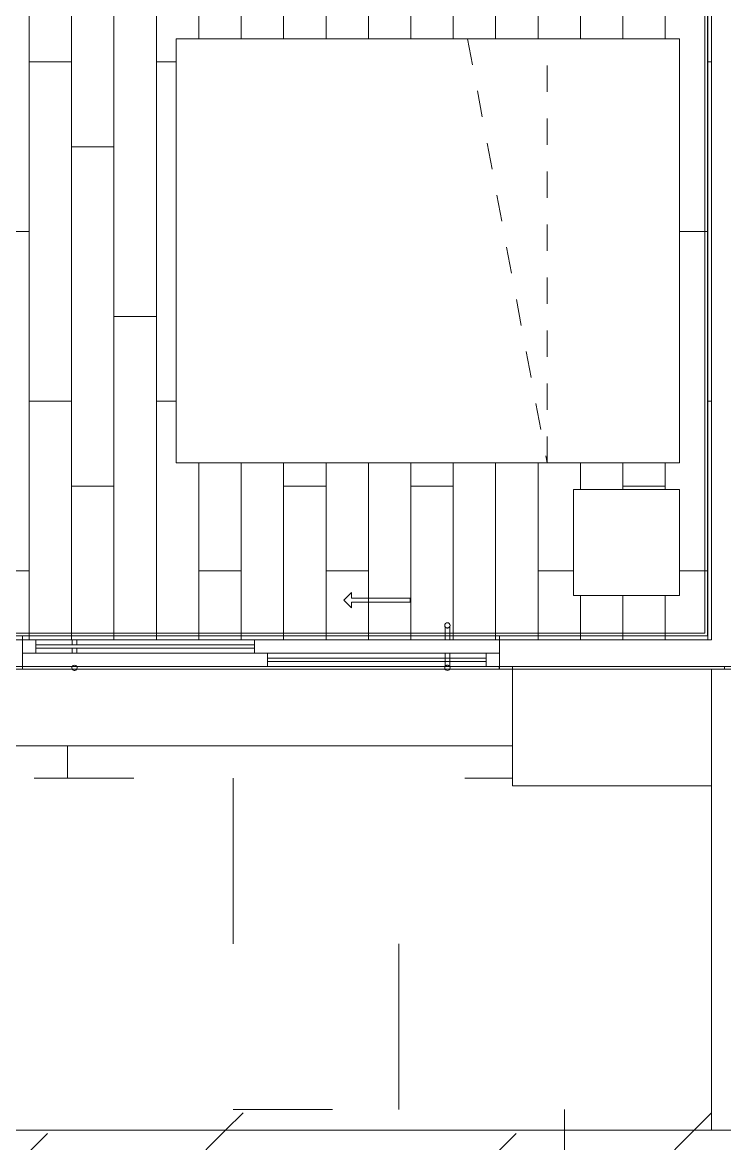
# Model space of a CAD drawing. Header units: metres. Extents: x 3856 to 4207, y -1118 to -691.
# Drawn here: x 3971.707 to 3974.356, y -982.627 to -978.398 of the extents above; entities that cross this region are included whole.
import ezdxf

# ---------------------------------------------------------------- set-up
doc = ezdxf.new("R2010")
doc.units = ezdxf.units.M
doc.linetypes.add('Trazo', pattern=[0.006, 0.003, -0.003])
for name, color, linetype, lineweight in [('_Hidden Lines_', 7, 'Trazo', 9), ('Casework', 7, 'Continuous', 9), ('Detail Items', 7, 'Continuous', 9), ('Doors', 7, 'Continuous', 9), ('Floors', 7, 'Continuous', 9), ('Surface Pattern', 7, 'Continuous', 9), ('Walls', 7, 'Continuous', 9)]:
    doc.layers.add(name, color=color, linetype=linetype, lineweight=lineweight)
doc.layers.add('ROA-E00-URB-A101-MASTER_PLAN cambio estaciomientos_dwg', color=7, linetype='Continuous', lineweight=9, true_color=0x767676)
pattern_1 = [(45, (0, 0), (-1.76776695, 0), [0.9375, -3.75]), (45, (1.25, 1.25), (-1.76776695, 0), [0.9375, -3.75]), (45, (2.5, -0.375), (-1.76776695, 0), [0.3125, -2.5]), (90, (2.5, 0.625), (-0.625, 0.625), [0.625, -2.5]), (315, (2.5, 1.25), (0, 3.5355339), [0.625, -3.75]), (0, (1.25, 1.25), (2.5, 2.5), [0.375, -1.25]), (0, (-1.875, 2.5), (2.5, 2.5), [0.375, -2.5])]

# ---------------------------------------------------------------- blocks, each defined once
blk = doc.blocks.new('EDIFICIO TIPO A_rvt-2-IMPLANTACIÓN - KIT COMERCIAL')
at = {"layer": 'Surface Pattern', "true_color": 0xdcf1d6}
h = blk.add_hatch(dxfattribs=at)
h.set_pattern_fill('FP_8', color=254, style=0, pattern_type=2)
h.set_pattern_definition(pattern_1)
h.paths.add_polyline_path([(3965.2814, -994.1273), (3965.3568, -994.1273), (3965.3568, -993.5273), (3965.2068, -993.5273), (3965.2068, -991.1273), (3965.3568, -991.1273), (3965.3568, -984.1273), (3973.5576, -984.1273), (3973.5576, -983.9773), (3974.3068, -983.9773), (3974.3068, -982.6773), (3974.4068, -982.6773), (3974.4068, -983.9773), (3975.1576, -983.9773), (3975.1576, -984.1273), (3983.3568, -984.1273), (3983.3568, -991.1273), (3983.5068, -991.1273), (3983.5068, -993.5273), (3983.3568, -993.5273), (3983.3568, -994.0273), (3985.3068, -994.0273), (3985.3068, -982.5773), (3963.3068, -982.5773), (3963.3068, -994.1273)])
at = {"layer": 'Floors'}
blk.add_line((3974.3068, -982.5773), (3963.3068, -982.5773), dxfattribs=at)
blk = doc.blocks.new('Cama 2D - Cama 1_60m-3763755-IMPLANTACIÓN - KIT COMERCIAL')
at = {"layer": '_Hidden Lines_'}
for p, q in [((-0.8578, -1.0866), (-0.8578, 0.5134)), ((-0.8578, 0.5134), (1.0422, 0.5134)), ((-0.0578, -1.0866), (-0.3578, 0.5134)), ((-0.3578, 0.5134), (-0.3578, -1.0866)), ((1.0422, 0.5134), (1.0422, -1.0866)), ((1.0422, -1.0866), (-0.8578, -1.0866))]:
    blk.add_line(p, q, dxfattribs=at)
at = {"layer": 'Casework'}
for p, q in [((1.0422, 0.5134), (-0.8578, 0.5134)), ((-0.8578, 0.5134), (-0.8578, -1.0866)), ((1.0422, -1.0866), (1.0422, 0.5134)), ((-0.8578, -1.0866), (1.0422, -1.0866))]:
    blk.add_line(p, q, dxfattribs=at)
blk = doc.blocks.new('Multifuncional 2D - Mesa de noche-3774347-IMPLANTACIÓN - KIT COMERCIAL')
at = {"layer": '_Hidden Lines_'}
for p, q in [((-0.8578, -1.0866), (-0.8578, -0.6866)), ((-0.8578, -0.6866), (-0.4578, -0.6866)), ((-0.4578, -0.6866), (-0.4578, -1.0866)), ((-0.4578, -1.0866), (-0.8578, -1.0866))]:
    blk.add_line(p, q, dxfattribs=at)
at = {"layer": 'Casework'}
for p, q in [((-0.4578, -0.6866), (-0.8578, -0.6866)), ((-0.8578, -0.6866), (-0.8578, -1.0866)), ((-0.4578, -1.0866), (-0.4578, -0.6866)), ((-0.8578, -1.0866), (-0.4578, -1.0866))]:
    blk.add_line(p, q, dxfattribs=at)
blk = doc.blocks.new('Puerta Ventana 2 cuerpos - Puerta Ventana 180 x 210cm-V194-IMPLANTACIÓN - KIT COMERCIAL')
at = {"layer": 'Detail Items'}
for p, q in [((-0.5625, -0.1925), (-0.3419, -0.1925)), ((-0.5625, -0.2075), (-0.5625, -0.1925)), ((-0.3419, -0.2075), (-0.5625, -0.2075)), ((-0.3419, -0.1705), (-0.3419, -0.1925)), ((-0.3124, -0.2), (-0.3419, -0.1705)), ((-0.3124, -0.2), (-0.3419, -0.2295)), ((-0.3419, -0.2295), (-0.3419, -0.2075))]:
    blk.add_line(p, q, dxfattribs=at)
at = {"layer": 'Doors'}
for p, q in [((-0.9, 0.05), (0.9, 0.05)), ((-0.7127, 0.0514), (-0.7127, 0)), ((-0.6944, 0), (-0.6944, 0.0514)), ((-0.025, 0.05), (0.9, 0.05)), ((-0.025, 0), (-0.025, 0.05)), ((0.9, 0.05), (0.9, 0)), ((-0.9, 0), (0.025, 0)), ((-0.9, -0.05), (-0.9, 0)), ((0.9, 0), (-0.025, 0)), ((0.025, 0), (0.025, -0.05)), ((-0.9, -0.05), (0.9, -0.05)), ((0.025, -0.05), (-0.9, -0.05)), ((-0.7127, -0.05), (-0.7127, -0.1008)), ((-0.6944, -0.1008), (-0.6944, -0.05))]:
    blk.add_line(p, q, dxfattribs=at)
for centre, start, end in [((-0.7035, 0.0555), 0, 180), ((-0.7035, 0.0555), 0, 180), ((-0.7035, 0.0555), 180, 360), ((-0.7035, 0.0555), 180, 0), ((-0.7035, -0.1049), 0, 180), ((-0.7035, -0.1049), 0, 180), ((-0.7035, -0.1049), 180, 360), ((-0.7035, -0.1049), 180, 0)]:
    blk.add_arc(centre, 0.01, start, end, dxfattribs=at)
for points in [[(-0.7127, 0.0514), (-0.7126, 0.0513), (-0.7125, 0.051), (-0.7123, 0.0507), (-0.7122, 0.0504), (-0.7121, 0.0503), (-0.712, 0.0501), (-0.7118, 0.0498), (-0.7115, 0.0494), (-0.7111, 0.0489), (-0.7106, 0.0484), (-0.7101, 0.0479), (-0.7096, 0.0475), (-0.709, 0.0471), (-0.7083, 0.0467), (-0.7076, 0.0463), (-0.7069, 0.046), (-0.7061, 0.0458), (-0.705, 0.0455), (-0.7038, 0.0454), (-0.7027, 0.0455), (-0.7015, 0.0456), (-0.7004, 0.0459), (-0.6994, 0.0463), (-0.6988, 0.0466), (-0.6984, 0.0469), (-0.698, 0.0471), (-0.6975, 0.0475), (-0.6969, 0.0479), (-0.6965, 0.0484), (-0.696, 0.0489), (-0.6956, 0.0494), (-0.6953, 0.0498), (-0.6951, 0.0501), (-0.695, 0.0503), (-0.6949, 0.0504), (-0.6948, 0.0507), (-0.6946, 0.051), (-0.6945, 0.0513), (-0.6944, 0.0514)], [(-0.6944, 0.0514), (-0.6945, 0.0513), (-0.6946, 0.051), (-0.6948, 0.0507), (-0.6949, 0.0504), (-0.695, 0.0503), (-0.6951, 0.0501), (-0.6953, 0.0498), (-0.6956, 0.0494), (-0.696, 0.0489), (-0.6965, 0.0484), (-0.6969, 0.0479), (-0.6975, 0.0475), (-0.6981, 0.0471), (-0.6987, 0.0467), (-0.6994, 0.0463), (-0.7002, 0.046), (-0.701, 0.0458), (-0.7021, 0.0455), (-0.7032, 0.0454), (-0.7044, 0.0455), (-0.7056, 0.0456), (-0.7066, 0.0459), (-0.7076, 0.0463), (-0.7082, 0.0466), (-0.7087, 0.0469), (-0.7091, 0.0471), (-0.7096, 0.0475), (-0.7101, 0.0479), (-0.7106, 0.0484), (-0.7111, 0.0489), (-0.7115, 0.0494), (-0.7118, 0.0498), (-0.712, 0.0501), (-0.7121, 0.0503), (-0.7122, 0.0504), (-0.7123, 0.0507), (-0.7125, 0.051), (-0.7126, 0.0513), (-0.7127, 0.0514)], [(-0.6944, -0.1008), (-0.6945, -0.1007), (-0.6946, -0.1005), (-0.6948, -0.1001), (-0.6949, -0.0999), (-0.695, -0.0997), (-0.6951, -0.0995), (-0.6953, -0.0992), (-0.6956, -0.0988), (-0.696, -0.0983), (-0.6965, -0.0979), (-0.6969, -0.0974), (-0.6975, -0.097), (-0.6981, -0.0965), (-0.6987, -0.0962), (-0.6994, -0.0958), (-0.7002, -0.0955), (-0.701, -0.0952), (-0.7021, -0.095), (-0.7032, -0.0949), (-0.7044, -0.095), (-0.7056, -0.0951), (-0.7066, -0.0954), (-0.7076, -0.0958), (-0.7082, -0.0961), (-0.7087, -0.0963), (-0.7091, -0.0966), (-0.7096, -0.097), (-0.7101, -0.0974), (-0.7106, -0.0979), (-0.7111, -0.0983), (-0.7115, -0.0988), (-0.7118, -0.0992), (-0.712, -0.0995), (-0.7121, -0.0997), (-0.7122, -0.0999), (-0.7123, -0.1001), (-0.7125, -0.1005), (-0.7126, -0.1007), (-0.7127, -0.1008)], [(-0.7127, -0.1008), (-0.7126, -0.1007), (-0.7125, -0.1005), (-0.7123, -0.1001), (-0.7122, -0.0999), (-0.7121, -0.0997), (-0.712, -0.0995), (-0.7118, -0.0992), (-0.7115, -0.0988), (-0.7111, -0.0983), (-0.7106, -0.0979), (-0.7101, -0.0974), (-0.7096, -0.097), (-0.709, -0.0965), (-0.7083, -0.0962), (-0.7076, -0.0958), (-0.7069, -0.0955), (-0.7061, -0.0952), (-0.705, -0.095), (-0.7038, -0.0949), (-0.7027, -0.095), (-0.7015, -0.0951), (-0.7004, -0.0954), (-0.6994, -0.0958), (-0.6988, -0.0961), (-0.6984, -0.0963), (-0.698, -0.0966), (-0.6975, -0.097), (-0.6969, -0.0974), (-0.6965, -0.0979), (-0.696, -0.0983), (-0.6956, -0.0988), (-0.6953, -0.0992), (-0.6951, -0.0995), (-0.695, -0.0997), (-0.6949, -0.0999), (-0.6948, -0.1001), (-0.6946, -0.1005), (-0.6945, -0.1007), (-0.6944, -0.1008)]]:
    blk.add_open_spline(points, degree=3, knots=[0, 0, 0, 0, 0.055556, 0.083333, 0.097222, 0.111111, 0.125, 0.138889, 0.166667, 0.194444, 0.222222, 0.25, 0.277778, 0.305556, 0.333333, 0.361111, 0.388889, 0.416667, 0.444444, 0.5, 0.527778, 0.555556, 0.611111, 0.638889, 0.666667, 0.680556, 0.694444, 0.722222, 0.75, 0.777778, 0.805556, 0.833333, 0.861111, 0.875, 0.888889, 0.902778, 0.916667, 0.944444, 1, 1, 1, 1], dxfattribs=at)
blk = doc.blocks.new('EDIFICIO TIPO A_rvt-5-IMPLANTACIÓN - KIT COMERCIAL')
at = {"layer": 'Surface Pattern', "true_color": 0x808080}
h = blk.add_hatch(dxfattribs=at)
h.set_pattern_fill('FP_103', color=8, style=0, pattern_type=2)
h.set_pattern_definition([(90, (1929.012, -2999.667), (-0.16, 1e-17), []), (180, (1929.012, -2999.667), (-0.32, -0.32), [0.16, -1.12]), (180, (1928.852, -2999.027), (-0.32, -0.32), [0.16, -1.12])])
h.paths.add_polyline_path([(3968.6568, -980.7273), (3968.6568, -978.5398), (3968.6318, -978.5398), (3968.6318, -978.5248), (3968.6568, -978.5248), (3968.6568, -978.4273), (3969.2568, -978.4273), (3969.2568, -977.6373), (3968.5068, -977.6373), (3968.5068, -977.5973), (3969.2568, -977.5973), (3969.2568, -977.5273), (3965.7568, -977.5273), (3965.7568, -980.7273), (3967.9483, -980.7273)])
h.paths.add_polyline_path([(3970.9568, -980.7273), (3974.3068, -980.7273), (3974.3068, -977.5273), (3970.4568, -977.5273), (3970.4568, -977.5473), (3971.3068, -977.5473), (3971.3068, -977.5873), (3970.4568, -977.5873), (3970.4568, -978.4273), (3970.9568, -978.4273), (3970.9568, -980.1304)])
h.paths.add_polyline_path([(3974.0626, -980.5597), (3973.7862, -980.5597), (3973.7862, -980.1597), (3974.1862, -980.1597), (3974.1862, -980.5597)])
h.paths.add_polyline_path([(3974.1862, -980.0597), (3972.2862, -980.0597), (3972.2862, -978.4597), (3974.1862, -978.4597)])
h.paths.add_polyline_path([(3969.3668, -978.4273), (3970.3568, -978.4273), (3970.3568, -974.6273), (3970.4568, -974.6273), (3970.4568, -974.9273), (3971.7318, -974.9273), (3971.7318, -973.6873), (3970.7818, -973.6873), (3970.7818, -973.6473), (3971.7318, -973.6423), (3971.7318, -973.6273), (3969.2568, -973.6273), (3969.2568, -973.5123), (3969.1218, -973.5123), (3969.1218, -971.7123), (3969.2568, -971.7123), (3969.2484, -969.2273), (3965.7568, -969.2273), (3965.7568, -977.4273), (3969.2568, -977.4273), (3969.2568, -976.2273), (3969.3568, -976.2273), (3969.3568, -978.4273)])
h.paths.add_polyline_path([(3973.7862, -978.3597), (3973.7862, -977.9597), (3974.1862, -977.9597), (3974.1862, -978.3597)])
h.paths.add_polyline_path([(3972.1576, -977.4273), (3972.1576, -975.0273), (3971.0568, -975.0273), (3971.0568, -975.1253), (3972.1568, -975.1253), (3972.1568, -975.1403), (3971.0568, -975.1403), (3971.0568, -977.4273), (3971.9487, -977.4273)])
h.paths.add_polyline_path([(3966.4068, -973.9273), (3966.4068, -973.2273), (3968.0068, -973.2273), (3968.0068, -973.9273), (3967.9483, -973.9273)])
h.paths.add_polyline_path([(3966.6434, -971.6181), (3965.8434, -971.6181), (3965.8434, -969.3034), (3967.3434, -969.3034), (3967.3434, -970.1034), (3966.6434, -970.1034), (3966.6434, -970.3419)])
h.paths.add_polyline_path([(3967.3434, -971.1273), (3967.2881, -971.1273), (3967.2881, -970.6273), (3967.8881, -970.6273), (3967.8881, -971.1273)])
at = {"layer": 'Surface Pattern', "true_color": 0xdcf1d6}
h = blk.add_hatch(dxfattribs=at)
h.set_pattern_fill('FP_101', color=254, style=0, pattern_type=2)
h.set_pattern_definition(pattern_1)
h.paths.add_polyline_path([(3964.6003, -982.5773), (3974.3068, -982.5773), (3974.3068, -981.2773), (3973.5559, -981.2773), (3973.5559, -981.1273), (3965.3568, -981.1273), (3965.3551, -974.1273), (3965.2068, -974.1273), (3965.2068, -971.7273), (3965.3568, -971.7273), (3965.3568, -971.2273), (3963.3068, -971.2273), (3963.3068, -982.5773), (3963.439, -982.5773)])
h.paths.add_polyline_path([(3974.4068, -982.5773), (3985.3068, -982.5773), (3985.3068, -971.2273), (3985.4068, -971.2273), (3985.4068, -971.1273), (3983.3568, -971.1273), (3983.3568, -971.7273), (3983.5068, -971.7273), (3983.5068, -974.1273), (3983.3568, -974.1273), (3983.3568, -981.1273), (3975.1559, -981.1273), (3975.1559, -981.2773), (3974.4068, -981.2773), (3974.4068, -981.8192)])
at = {"layer": 'Floors'}
for p, q in [((3974.3068, -980.7273), (3974.3068, -977.5273)), ((3970.9568, -980.7273), (3972.5818, -980.7273)), ((3973.5068, -980.7273), (3974.3068, -980.7273)), ((3975.1559, -980.8273), (3973.5559, -980.8273)), ((3973.5559, -980.8273), (3973.5559, -981.2773)), ((3973.5559, -981.1273), (3971.2168, -981.1273)), ((3973.5559, -981.2773), (3974.3068, -981.2773))]:
    blk.add_line(p, q, dxfattribs=at)
at = {"layer": 'Walls'}
for p, q in [((3974.3068, -977.5273), (3974.3068, -980.7123)), ((3974.3068, -980.7123), (3974.3068, -977.5273)), ((3974.2818, -977.5523), (3974.2818, -980.7023)), ((3974.2818, -980.7023), (3974.2818, -977.5523)), ((3974.2918, -977.5423), (3974.2918, -980.7023)), ((3974.2918, -980.7023), (3974.2918, -977.5423)), ((3974.2918, -977.5423), (3974.2918, -980.7123)), ((3974.2918, -980.7123), (3974.2918, -977.5423)), ((3974.2818, -980.7023), (3970.9818, -980.7023)), ((3970.9818, -980.7023), (3974.2818, -980.7023)), ((3974.2918, -980.7023), (3974.2918, -980.7123)), ((3974.2918, -980.7123), (3974.2918, -980.7023)), ((3974.2918, -980.7123), (3970.9718, -980.7123)), ((3970.9718, -980.7123), (3974.2918, -980.7123)), ((3974.3068, -980.7273), (3970.9718, -980.7273)), ((3970.9718, -980.7273), (3972.5818, -980.7273)), ((3974.2918, -980.7123), (3970.9818, -980.7123)), ((3970.9818, -980.7123), (3974.2918, -980.7123)), ((3973.5068, -980.7123), (3971.7068, -980.7123)), ((3971.7068, -980.7123), (3973.5068, -980.7123)), ((3971.7068, -980.7273), (3971.7068, -980.7123)), ((3971.7068, -980.7273), (3971.7068, -980.7123)), ((3972.5818, -980.7273), (3971.7068, -980.7273)), ((3971.7068, -980.7273), (3973.5068, -980.7273)), ((3973.5068, -980.7123), (3973.5068, -980.7273)), ((3973.5068, -980.7273), (3973.5068, -980.7123)), ((3973.5068, -980.7273), (3974.3068, -980.7273)), ((3974.3068, -980.7123), (3974.3068, -980.7273)), ((3974.3068, -980.7273), (3974.3068, -980.7123)), ((3971.2218, -980.8273), (3971.7076, -980.8273)), ((3971.7076, -980.8373), (3971.7076, -980.8273)), ((3971.7076, -980.8273), (3973.5068, -980.8273)), ((3973.5068, -980.8273), (3971.7076, -980.8273)), ((3971.7076, -980.8273), (3971.7076, -980.8373)), ((3972.6318, -980.8273), (3973.5068, -980.8273)), ((3973.5068, -980.8273), (3972.6318, -980.8273)), ((3973.5559, -980.8273), (3973.5068, -980.8273)), ((3973.5068, -980.8273), (3974.3568, -980.8273)), ((3973.5068, -980.8373), (3973.5068, -980.8273)), ((3973.5068, -980.8373), (3973.5068, -980.8273)), ((3973.5068, -980.8373), (3973.5068, -980.8273)), ((3973.5068, -980.8373), (3973.5068, -980.8273)), ((3973.5068, -980.8373), (3973.5068, -980.8273)), ((3973.5068, -980.8373), (3973.5068, -980.8273)), ((3971.2218, -980.8373), (3971.7076, -980.8373)), ((3971.7076, -980.8373), (3971.2218, -980.8373)), ((3971.7076, -980.8373), (3973.5068, -980.8373)), ((3973.5068, -980.8373), (3971.7076, -980.8373)), ((3971.7076, -980.8373), (3973.5068, -980.8373)), ((3973.5068, -980.8373), (3971.7076, -980.8373)), ((3974.3568, -980.8373), (3973.5068, -980.8373)), ((3973.5068, -980.8373), (3973.5559, -980.8373)), ((3974.3068, -982.5773), (3974.3068, -980.8373)), ((3974.4068, -980.8373), (3974.3068, -980.8373)), ((3974.4068, -982.5773), (3974.3068, -982.5773))]:
    blk.add_line(p, q, dxfattribs=at)
at = {"layer": 'Walls', "lineweight": 18}
for p, q in [((3973.5051, -980.8273), (3971.7059, -980.8273)), ((3974.3551, -980.8273), (3973.5051, -980.8273)), ((3973.5051, -980.8273), (3973.5051, -980.8373)), ((3973.5051, -980.8373), (3973.5051, -980.8273)), ((3974.3551, -980.8373), (3974.3551, -980.8273)), ((3971.7059, -980.8373), (3973.5051, -980.8373)), ((3973.5051, -980.8373), (3974.3551, -980.8373))]:
    blk.add_line(p, q, dxfattribs=at)
at = {"layer": 'Casework', "lineweight": 9, "rotation": 180}
for name, p in [('Cama 2D - Cama 1_60m-3763755-IMPLANTACIÓN - KIT COMERCIAL', (3973.3285, -979.5463)), ('Multifuncional 2D - Mesa de noche-3774347-IMPLANTACIÓN - KIT COMERCIAL', (3973.3285, -981.2463))]:
    blk.add_blockref(name, p, dxfattribs=at)
at = {"layer": 'Doors', "lineweight": 9, "rotation": 180}
blk.add_blockref('Puerta Ventana 2 cuerpos - Puerta Ventana 180 x 210cm-V194-IMPLANTACIÓN - KIT COMERCIAL', (3972.6068, -980.7773), dxfattribs=at)
blk = doc.blocks.new('ROA-E00-URB-A101-MASTER_PLAN cambio estaciomientos_dwg_Puerta Ventana 2 cuerpos - Puerta Ventana 180 x 210cm-9466554-Master Plan - Etapa 1-7986519-IMPLANTACIÓN - KIT COMERCIAL')
at = {"layer": 'Doors'}
for p, q in [((-0.85, 0), (-0.85, 0.05)), ((-0.7127, 0.05), (-0.7127, 0.0313)), ((-0.6944, 0.0313), (-0.6944, 0.05)), ((-0.7127, 0.0188), (-0.7127, 0)), ((-0.6944, 0), (-0.6944, 0.0188)), ((0.85, -0.0187), (0.025, -0.0187))]:
    blk.add_line(p, q, dxfattribs=at)
at = {"layer": 'Doors', "flags": 128}
for points in [[(-0.025, 0.0313), (-0.85, 0.0313), (-0.85, 0.0188), (-0.025, 0.0188)], [(0.85, 0), (0.85, -0.05), (0.025, -0.05)], [(0.025, -0.0312), (0.85, -0.0312), (0.85, -0.0187)], [(0.025, -0.05), (0.9, -0.05), (0.85, -0.05)]]:
    blk.add_lwpolyline(points, dxfattribs=at)
at = {"layer": 'Doors'}
for start, end in [(0, 180), (150, 180), (180, 360), (255, 345), (0, 30)]:
    blk.add_arc((-0.7035, -0.0555), 0.01, start, end, dxfattribs=at)
for points, knots in [([(-0.7127, -0.0514), (-0.7126, -0.0513), (-0.7125, -0.051), (-0.7123, -0.0507), (-0.7122, -0.0504), (-0.7121, -0.0503), (-0.7121, -0.0503)], [0, 0, 0, 0, 0.0555556, 0.0833333, 0.0972222, 0.1111111, 0.1111111, 0.1111111, 0.1111111]), ([(-0.695, -0.0503), (-0.695, -0.0503), (-0.6949, -0.0504), (-0.6948, -0.0507), (-0.6946, -0.051), (-0.6945, -0.0513), (-0.6944, -0.0514)], [0.8888889, 0.8888889, 0.8888889, 0.8888889, 0.9027778, 0.9166667, 0.9444444, 1, 1, 1, 1])]:
    blk.add_open_spline(points, degree=3, knots=knots, dxfattribs=at)
blk = doc.blocks.new('ROA-E00-URB-A101-MASTER_PLAN cambio estaciomientos_dwg_ROA-E01-ARQ-R23_rvt-5-Master Plan - Etapa 1-7986595-IMPLANTACIÓN - KIT COMERCIAL')
at = {"layer": 'Walls'}
blk.add_line((980.8273, 3971.7068), (980.8273, 3971.2168), dxfattribs=at)
at = {"layer": 'Walls', "flags": 128}
for points in [[(980.8273, 3973.5559), (980.8273, 3973.5068), (980.8373, 3973.5068), (980.8373, 3973.5559)], [(980.8373, 3971.7076), (980.8373, 3971.8967), (980.8373, 3971.7076), (980.8273, 3971.7076)], [(980.8373, 3971.2168), (980.8373, 3971.7076), (980.8273, 3971.7076)]]:
    blk.add_lwpolyline(points, dxfattribs=at)
for points in [[(980.8273, 3973.5068), (980.8373, 3973.5068)], [(980.8373, 3971.9073), (980.8373, 3973.5068)]]:
    blk.add_lwpolyline(points, close=True, dxfattribs=at)
at = {"rotation": 89.99999999999946}
blk.add_blockref('ROA-E00-URB-A101-MASTER_PLAN cambio estaciomientos_dwg_Puerta Ventana 2 cuerpos - Puerta Ventana 180 x 210cm-9466554-Master Plan - Etapa 1-7986519-IMPLANTACIÓN - KIT COMERCIAL', (980.7773, 3972.6068), dxfattribs=at)
blk = doc.blocks.new('ROA-E00-URB-A101-MASTER_PLAN cambio estaciomientos_dwg_ROA-E01-EST-R23_rvt-5-Master Plan - Etapa 1-7986866-IMPLANTACIÓN - KIT COMERCIAL')
at = {"layer": 'Walls'}
for p, q in [((980.7773, 3971.7068), (980.7273, 3971.7068)), ((980.8273, 3971.2168), (980.8273, 3971.7068))]:
    blk.add_line(p, q, dxfattribs=at)
at = {"layer": 'Walls', "flags": 128}
blk.add_lwpolyline([(980.7773, 3973.5068), (980.8273, 3973.5068), (980.8273, 3973.5559)], dxfattribs=at)
blk = doc.blocks.new('ROA-E00-URB-A101-MASTER_PLAN cambio estaciomientos_dwg-7942325-IMPLANTACIÓN - KIT COMERCIAL')
for name in ['ROA-E00-URB-A101-MASTER_PLAN cambio estaciomientos_dwg_ROA-E01-EST-R23_rvt-5-Master Plan - Etapa 1-7986866-IMPLANTACIÓN - KIT COMERCIAL', 'ROA-E00-URB-A101-MASTER_PLAN cambio estaciomientos_dwg_ROA-E01-ARQ-R23_rvt-5-Master Plan - Etapa 1-7986595-IMPLANTACIÓN - KIT COMERCIAL']:
    blk.add_blockref(name, (0, 0))

msp = doc.modelspace()

# ---------------------------------------------------------------- block references
at = {"lineweight": 5}
for name in ['EDIFICIO TIPO A_rvt-5-IMPLANTACIÓN - KIT COMERCIAL', 'EDIFICIO TIPO A_rvt-2-IMPLANTACIÓN - KIT COMERCIAL']:
    msp.add_blockref(name, (0, 0), dxfattribs=at)
at = {"layer": 'ROA-E00-URB-A101-MASTER_PLAN cambio estaciomientos_dwg', "color": 7, "rotation": 269.9999999999999}
msp.add_blockref('ROA-E00-URB-A101-MASTER_PLAN cambio estaciomientos_dwg-7942325-IMPLANTACIÓN - KIT COMERCIAL', (0, 0), dxfattribs=at)

doc.saveas('drawing.dxf')
